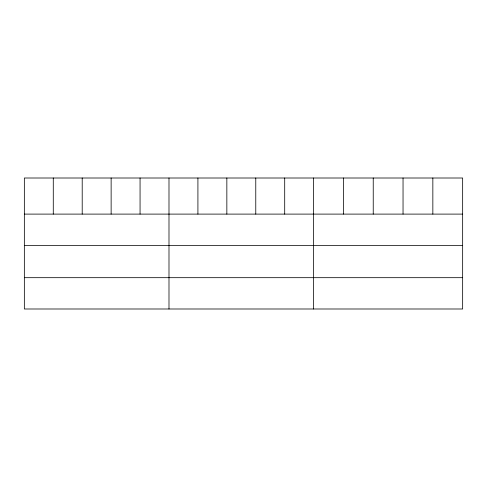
<?xml version="1.0" encoding="UTF-8"?>
<svg xmlns="http://www.w3.org/2000/svg" width="487" height="487" viewBox="0 0 487 487"><rect width="100%" height="100%" fill="white"/><g stroke="black" fill="none" stroke-linecap="round" stroke-linejoin="round"><path stroke-width="0.73" d="M462.65 214.103L462.65 308.995L24.35 308.995L24.35 178.005L462.65 178.005L462.65 214.103L24.35 214.103M24.35 245.418L462.65 245.418M24.35 277.681L462.65 277.681M432.846 178.005L432.846 214.103M403.041 178.005L403.041 214.103M373.237 178.005L373.237 214.103M343.432 178.005L343.432 214.103M313.628 178.005L313.628 308.995M284.7 178.005L284.7 214.103M255.772 178.005L255.772 214.103M226.845 178.005L226.845 214.103M197.917 178.005L197.917 214.103M168.989 178.005L168.989 308.995M140.061 178.005L140.061 214.103M111.133 178.005L111.133 214.103M82.206 178.005L82.206 214.103M53.278 178.005L53.278 214.103"/></g></svg>
